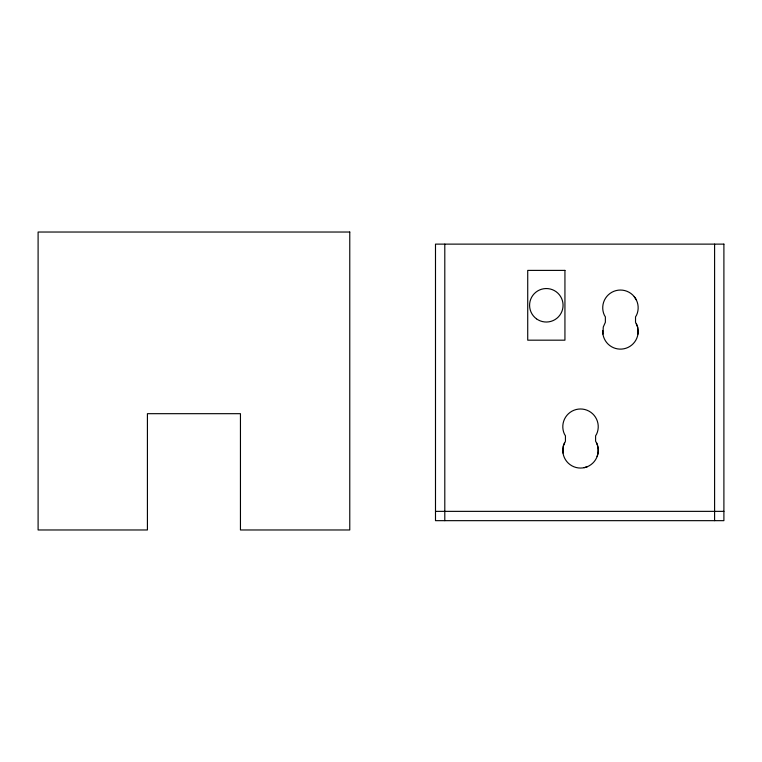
<?xml version="1.0" encoding="UTF-8"?>
<svg xmlns="http://www.w3.org/2000/svg" width="762" height="762" viewBox="0 0 762 762"><rect width="100%" height="100%" fill="white"/><g stroke="black" fill="none" stroke-linecap="round" stroke-linejoin="round"><path stroke-width="1.14" d="M637.956 334.127L637.623 327.022L635.527 322.259L635.527 316.878L636.537 315.192A17.726 17.726 0 0 0 620.449 290.046A17.726 17.726 0 0 0 604.352 315.192L605.371 316.878L605.371 322.259L603.275 327.022L602.933 334.127M597.122 456.524C598.884 451.523 598.513 445.684 595.598 441.188L595.598 435.807L596.617 434.121A17.726 17.726 0 0 0 580.52 408.984A17.726 17.726 0 0 0 564.423 434.121L565.442 435.807L565.442 441.188L563.347 445.951L563.004 453.066M584.083 467.697L587.492 466.63M435.493 511.359L723.9 511.359M634.222 296.618L636.346 299.933M714.594 244.126L714.594 520.665M444.798 244.126L444.798 520.665M636.384 323.66A17.726 17.726 0 0 1 624.011 348.767A17.726 17.726 0 0 1 602.742 330.556M596.465 442.589A17.726 17.726 0 0 1 580.52 468.058A17.726 17.726 0 0 1 564.575 442.589M349.768 232.029L38.1 232.029L38.1 529.971L147.418 529.971L147.418 413.68L240.449 413.68L240.449 529.971L349.768 529.971L349.768 232.029M723.9 244.126L435.493 244.126L435.493 520.665L723.9 520.665L723.9 244.126M564.937 270.396L527.723 270.396L527.723 340.176L564.937 340.176L564.937 270.396M536.467 318.821A16.745 16.745 0 0 0 562.975 307.057A16.745 16.745 0 0 0 539.534 289.979A16.745 16.745 0 0 0 536.467 318.821"/></g></svg>
